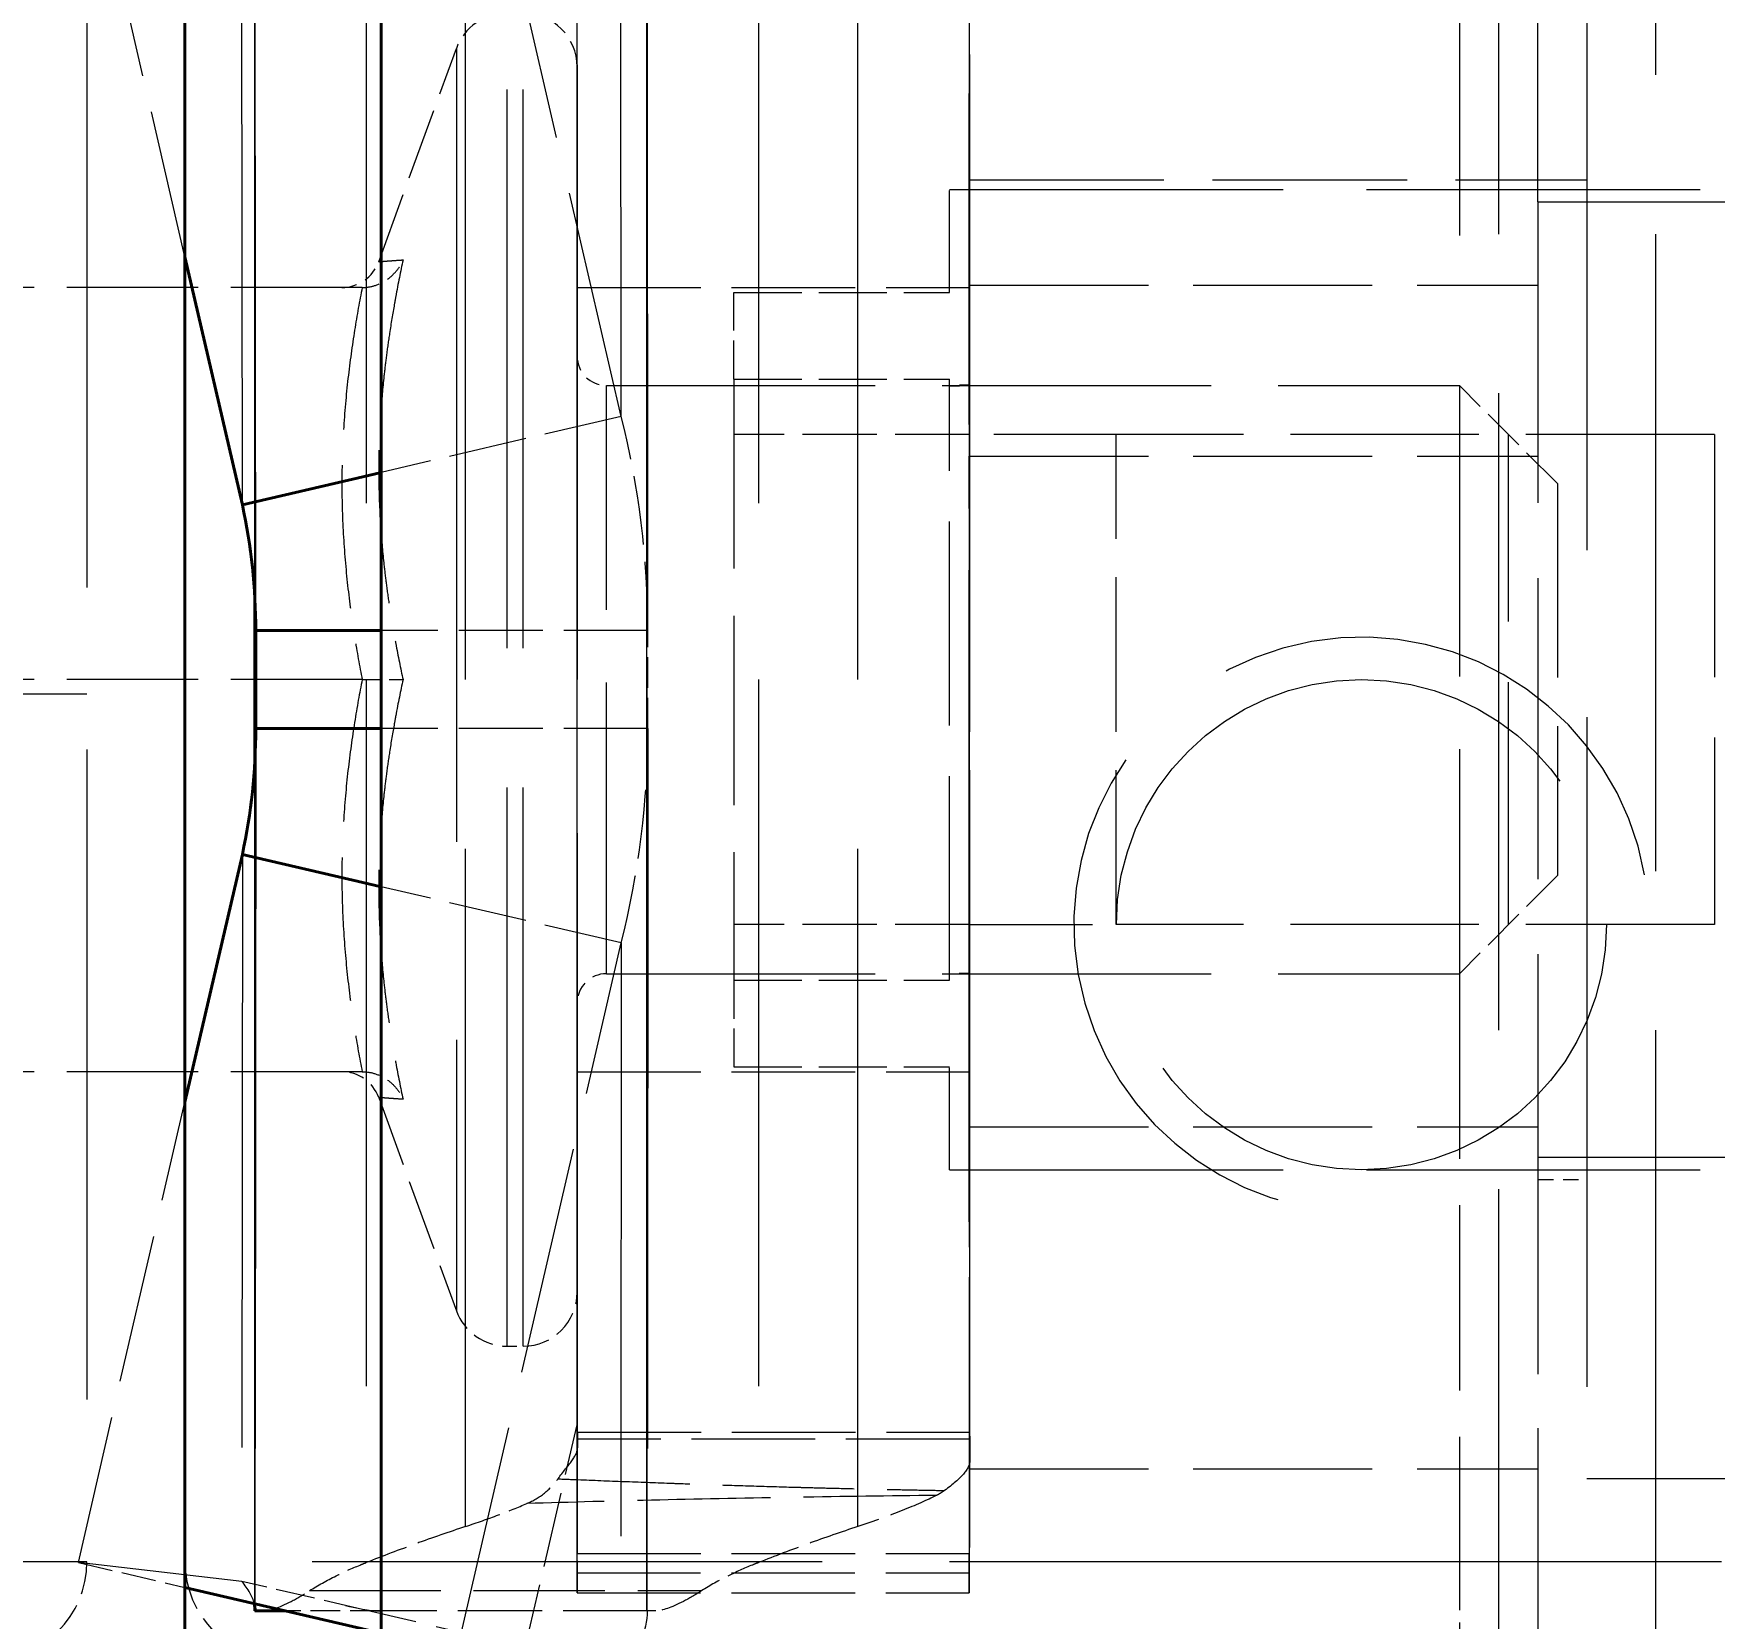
# Model space of a CAD drawing. Header units: millimetres. Extents: x 0 to 2523, y 0 to 1782.
# Drawn here: x 503.17 to 520.31, y 1153.66 to 1169.82 of the extents above; entities that cross this region are included whole.
import ezdxf

# ---------------------------------------------------------------- set-up
doc = ezdxf.new("R2010")
doc.units = ezdxf.units.MM
doc.header["$LTSCALE"] = 3
doc.linetypes.add('DASHED', pattern=[0.2067, 0.1654, -0.0413])
for name, color, linetype, lineweight in [('가려진 것(ISO)', 2, 'DASHED', 18), ('가려진 좁은 것(ISO)', 2, 'DASHED', 18), ('가시적인 것(ISO)', 3, 'Continuous', 40), ('가시적인 좁은 것(ISO)', 3, 'Continuous', 35), ('치수(ISO)', 2, 'Continuous', 25)]:
    doc.layers.add(name, color=color, linetype=linetype, lineweight=lineweight)
doc.styles.add('치수 텍스트_PSTEK_POSCO', font='isocp.shx')
doc.dimstyles.new('치수_PSTEK_POSCO', dxfattribs={"dimscale": 3, "dimtxt": 2.5, "dimasz": 1.5, "dimexe": 1, "dimexo": 1.5, "dimgap": 1, "dimtad": 1, "dimrnd": 1e-08, "dimdsep": 46, "dimtxsty": '치수 텍스트_PSTEK_POSCO', "dimcen": 0.09, "dimdle": 10, "dimclrd": 7, "dimclre": 7, "dimclrt": 2, "dimadec": 1, "dimazin": 2, "dimtfac": 1, "dimtmove": 0, "dimatfit": 3, "dimfxl": 0, "dimtolj": 1, "dimlwd": -1, "dimlwe": -1, "dimarcsym": 0})

# ---------------------------------------------------------------- blocks, each defined once
blk = doc.blocks.new('*D105')
at = {"layer": 'Defpoints', "color": 0, "transparency": 16777216}
for p in [(311.712, 1293.233), (559.712, 871.233), (311.712, 840.233)]:
    blk.add_point(p, dxfattribs=at)
at = {"layer": '치수(ISO)', "color": 7, "transparency": 16777216}
for p, q in [((559.712, 866.733), (559.712, 837.233)), ((555.212, 840.233), (316.212, 840.233))]:
    blk.add_line(p, q, dxfattribs=at)
for points in [[(316.212, 840.983), (316.212, 839.483), (311.712, 840.233)], [(555.212, 840.983), (555.212, 839.483), (559.712, 840.233)]]:
    blk.add_solid(points, dxfattribs=at)
at = {"layer": '치수(ISO)', "color": 2, "transparency": 16777216, "insert": (412.173, 846.984), "char_height": 7.5, "attachment_point": 4, "style": '치수 텍스트_PSTEK_POSCO'}
blk.add_mtext('\\A1;248', dxfattribs=at)

msp = doc.modelspace()

# ---------------------------------------------------------------- linework, layer by layer
at = {"layer": '가려진 것(ISO)', "ltscale": 13.022854}
msp.add_line((508.7116, 435.233), (508.7116, 1291.233), dxfattribs=at)
at = {"layer": '가려진 것(ISO)', "ltscale": 13.096617}
for p, q in [((518.1116, 461.233), (518.1116, 1265.233)), ((519.7116, 1265.233), (519.7116, 461.233))]:
    msp.add_line(p, q, dxfattribs=at)
at = {"layer": '가려진 것(ISO)', "ltscale": 13.3619}
msp.add_line((503.7116, 1212.233), (503.7116, 1154.233), dxfattribs=at)
at = {"layer": '가려진 것(ISO)', "ltscale": 4.708343}
for p, q in [((509.1613, 1165.9183), (507.4884, 1173.1424)), ((507.4884, 1153.3235), (509.1613, 1160.5476))]:
    msp.add_line(p, q, dxfattribs=at)
at = {"layer": '가려진 것(ISO)', "ltscale": 4.455295}
for p, q in [((518.5116, 1168.1061), (518.5116, 1172.983)), ((518.5116, 1158.3598), (518.5116, 1153.483))]:
    msp.add_line(p, q, dxfattribs=at)
at = {"layer": '가려진 것(ISO)', "ltscale": 15.320109}
for p, q in [((505.4194, 1172.733), (505.4194, 1153.733)), ((509.42, 1172.733), (509.42, 1153.733))]:
    msp.add_line(p, q, dxfattribs=at)
at = {"layer": '가려진 것(ISO)', "ltscale": 14.79346}
for p, q in [((505.4338, 1163.7373), (505.427, 1172.732)), ((509.4338, 1163.7403), (509.427, 1172.735)), ((505.427, 1153.7339), (505.4338, 1162.7287)), ((509.427, 1153.7309), (509.4338, 1162.7257))]:
    msp.add_line(p, q, dxfattribs=at)
at = {"layer": '가려진 것(ISO)', "ltscale": 3.059768}
for p, q in [((504.7116, 1167.5454), (503.6244, 1172.2401)), ((503.6244, 1154.2259), (504.7116, 1158.9206))]:
    msp.add_line(p, q, dxfattribs=at)
at = {"layer": '가려진 것(ISO)', "ltscale": 6.327119}
msp.add_line((512.7116, 1172.233), (512.7116, 1167.2567), dxfattribs=at)
at = {"layer": '가려진 것(ISO)', "ltscale": 13.763361}
msp.add_line((519.0116, 1171.383), (519.0116, 1155.083), dxfattribs=at)
at = {"layer": '가려진 것(ISO)', "ltscale": 12.853812}
msp.add_line((512.7167, 1155.2623), (512.7167, 1171.2036), dxfattribs=at)
at = {"layer": '가려진 것(ISO)', "ltscale": 12.64015}
msp.add_line((508.7161, 1155.3948), (508.7161, 1171.0711), dxfattribs=at)
at = {"layer": '가려진 것(ISO)', "ltscale": 1.469374}
for p, q in [((506.6883, 1167.4962), (507.4799, 1169.6711)), ((506.6883, 1158.9698), (507.4799, 1156.7949))]:
    msp.add_line(p, q, dxfattribs=at)
at = {"layer": '가려진 것(ISO)', "ltscale": 2.095026}
for p, q in [((512.5116, 1167.183), (512.5116, 1168.233)), ((512.5116, 1158.233), (512.5116, 1159.283))]:
    msp.add_line(p, q, dxfattribs=at)
at = {"layer": '가려진 것(ISO)', "ltscale": 6.856808}
for p, q in [((512.5116, 1168.233), (523.3116, 1168.233)), ((512.5116, 1158.233), (523.3116, 1158.233))]:
    msp.add_line(p, q, dxfattribs=at)
at = {"layer": '가려진 것(ISO)', "ltscale": 3.999763}
msp.add_line((512.7116, 1168.333), (519.0116, 1168.333), dxfattribs=at)
at = {"layer": '가려진 것(ISO)', "ltscale": 9.837123}
for p, q in [((518.5116, 1168.1061), (530.7116, 1168.1061)), ((518.5116, 1158.3598), (530.7116, 1158.3598))]:
    msp.add_line(p, q, dxfattribs=at)
at = {"layer": '가려진 것(ISO)', "ltscale": 6.187803}
msp.add_line((518.5116, 1168.1061), (518.5116, 1158.3598), dxfattribs=at)
at = {"layer": '가려진 것(ISO)', "ltscale": 2.698482}
msp.add_line((506.5193, 1167.233), (502.2689, 1167.233), dxfattribs=at)
at = {"layer": '가려진 것(ISO)', "ltscale": 5.079091}
for p, q in [((508.7099, 1167.233), (508.7099, 1159.233)), ((508.7133, 1159.233), (508.7133, 1167.233)), ((512.7099, 1167.233), (512.7099, 1159.233)), ((512.7133, 1159.233), (512.7133, 1167.233))]:
    msp.add_line(p, q, dxfattribs=at)
at = {"layer": '가려진 것(ISO)', "ltscale": 5.079092}
for p, q in [((508.7133, 1167.233), (508.7099, 1167.233)), ((508.7099, 1159.233), (508.7133, 1159.233))]:
    msp.add_line(p, q, dxfattribs=at)
at = {"layer": '가려진 것(ISO)', "ltscale": 2.539495}
for p, q in [((508.7133, 1167.233), (512.7133, 1167.233)), ((508.7133, 1159.233), (512.7133, 1159.233)), ((508.7113, 1153.9164), (512.7113, 1153.9164))]:
    msp.add_line(p, q, dxfattribs=at)
at = {"layer": '가려진 것(ISO)', "ltscale": 1.396677}
for p, q in [((510.3116, 1167.183), (512.5116, 1167.183)), ((510.3116, 1166.2985), (512.5116, 1166.2985)), ((510.3116, 1160.1674), (512.5116, 1160.1674)), ((510.3116, 1159.283), (512.5116, 1159.283))]:
    msp.add_line(p, q, dxfattribs=at)
at = {"layer": '가려진 것(ISO)', "ltscale": 0.796132}
for p, q in [((510.3116, 1166.2985), (510.3116, 1167.183)), ((510.3116, 1160.1674), (510.3116, 1159.283))]:
    msp.add_line(p, q, dxfattribs=at)
at = {"layer": '가려진 것(ISO)', "ltscale": 3.682313}
for p, q in [((512.7116, 1167.2567), (518.5116, 1167.2567)), ((512.7116, 1165.5131), (518.5116, 1165.5131)), ((512.7116, 1158.6711), (518.5116, 1158.6711)), ((512.7116, 1155.1825), (518.5116, 1155.1825))]:
    msp.add_line(p, q, dxfattribs=at)
at = {"layer": '가려진 것(ISO)', "ltscale": 2.476006}
for p, q in [((512.7116, 1167.2567), (512.7116, 1165.5131)), ((512.7116, 1158.6711), (512.7116, 1155.1825))]:
    msp.add_line(p, q, dxfattribs=at)
at = {"layer": '가려진 것(ISO)', "ltscale": 3.892509}
msp.add_line((510.3116, 1166.2985), (510.3116, 1160.1674), dxfattribs=at)
at = {"layer": '가려진 것(ISO)', "ltscale": 4.190152}
msp.add_line((512.5116, 1160.1674), (512.5116, 1166.2985), dxfattribs=at)
at = {"layer": '가려진 것(ISO)', "ltscale": 5.52352}
for p, q in [((509.0116, 1166.233), (517.7116, 1166.233)), ((509.0116, 1160.233), (517.7116, 1160.233))]:
    msp.add_line(p, q, dxfattribs=at)
at = {"layer": '가려진 것(ISO)', "ltscale": 5.983681}
msp.add_line((517.7116, 1166.233), (517.7116, 1160.233), dxfattribs=at)
at = {"layer": '가려진 것(ISO)', "ltscale": 0.897783}
for p, q in [((518.7116, 1165.233), (517.7116, 1166.233)), ((518.7116, 1161.233), (517.7116, 1160.233))]:
    msp.add_line(p, q, dxfattribs=at)
at = {"layer": '가려진 것(ISO)', "ltscale": 1.609971}
for p, q in [((509.1613, 1165.9183), (506.7116, 1165.3463)), ((509.1613, 1160.5476), (506.7116, 1161.1197))]:
    msp.add_line(p, q, dxfattribs=at)
at = {"layer": '가려진 것(ISO)', "ltscale": 1.525278}
for p, q in [((512.7142, 1165.733), (510.3116, 1165.733)), ((512.7142, 1160.733), (510.3116, 1160.733))]:
    msp.add_line(p, q, dxfattribs=at)
at = {"layer": '가려진 것(ISO)', "ltscale": 3.809293}
for p, q in [((512.7142, 1165.733), (512.7168, 1165.733)), ((512.7168, 1160.733), (512.7142, 1160.733))]:
    msp.add_line(p, q, dxfattribs=at)
at = {"layer": '가려진 것(ISO)', "ltscale": 3.174394}
for p, q in [((512.7142, 1160.733), (512.7142, 1165.733)), ((512.7168, 1160.733), (512.7168, 1165.733)), ((514.2116, 1160.733), (514.2116, 1165.733))]:
    msp.add_line(p, q, dxfattribs=at)
at = {"layer": '가려진 것(ISO)', "ltscale": 2.520347}
for p, q in [((514.2116, 1165.733), (512.7168, 1165.733)), ((512.7168, 1160.733), (514.2116, 1160.733))]:
    msp.add_line(p, q, dxfattribs=at)
at = {"layer": '가려진 것(ISO)', "ltscale": 3.872783}
for p, q in [((520.3116, 1165.733), (514.2116, 1165.733)), ((520.3116, 1160.733), (514.2116, 1160.733))]:
    msp.add_line(p, q, dxfattribs=at)
at = {"layer": '가려진 것(ISO)', "ltscale": 4.986384}
msp.add_line((520.3116, 1165.733), (520.3116, 1160.733), dxfattribs=at)
at = {"layer": '가려진 것(ISO)', "ltscale": 5.086114}
msp.add_line((512.7116, 1158.6711), (512.7116, 1165.5131), dxfattribs=at)
at = {"layer": '가려진 것(ISO)', "ltscale": 3.989087}
msp.add_line((518.7116, 1165.233), (518.7116, 1161.233), dxfattribs=at)
at = {"layer": '가려진 것(ISO)', "ltscale": 1.728174}
for p, q in [((509.4338, 1163.733), (506.7116, 1163.733)), ((509.4338, 1162.733), (506.7116, 1162.733))]:
    msp.add_line(p, q, dxfattribs=at)
at = {"layer": '가려진 것(ISO)', "ltscale": 0.634799}
msp.add_line((509.4338, 1162.733), (509.4338, 1163.733), dxfattribs=at)
at = {"layer": '가려진 것(ISO)', "ltscale": 2.698431}
msp.add_line((506.5192, 1163.233), (502.2689, 1163.233), dxfattribs=at)
at = {"layer": '가려진 것(ISO)', "ltscale": 11.288502}
msp.add_line((503.7116, 1163.083), (489.7116, 1163.083), dxfattribs=at)
at = {"layer": '가려진 것(ISO)', "ltscale": 2.698487}
msp.add_line((506.5193, 1159.233), (502.2689, 1159.233), dxfattribs=at)
at = {"layer": '가려진 것(ISO)', "ltscale": 0.317349}
msp.add_line((518.5116, 1158.133), (519.0116, 1158.133), dxfattribs=at)
at = {"layer": '가려진 것(ISO)', "ltscale": 0.104586}
msp.add_line((507.9968, 1156.433), (508.1616, 1156.433), dxfattribs=at)
at = {"layer": '가려진 것(ISO)', "ltscale": 12.659248}
msp.add_line((519.0116, 1155.083), (534.7116, 1155.083), dxfattribs=at)
at = {"layer": '가려진 것(ISO)', "ltscale": 0.714475}
msp.add_line((503.6244, 1154.2259), (504.7116, 1153.972), dxfattribs=at)
at = {"layer": '가려진 것(ISO)', "ltscale": 10.630617}
msp.add_line((505.2918, 1154.0339), (503.6244, 1154.2259), dxfattribs=at)
at = {"layer": '가려진 것(ISO)', "ltscale": 0.808278}
msp.add_line((506.5217, 1153.7467), (505.2918, 1154.0339), dxfattribs=at)
at = {"layer": '가려진 것(ISO)', "ltscale": 7.548428}
msp.add_line((505.4194, 1153.733), (505.4244, 1153.733), dxfattribs=at)
at = {"layer": '가려진 것(ISO)', "ltscale": 0.612689}
msp.add_line((506.7002, 1153.733), (505.735, 1153.733), dxfattribs=at)
at = {"layer": '가려진 것(ISO)', "ltscale": 1.731117}
for p, q in [((509.1557, 1153.1316), (506.5217, 1153.7467)), ((509.427, 1153.733), (506.7002, 1153.733))]:
    msp.add_line(p, q, dxfattribs=at)
at = {"layer": '가려진 것(ISO)', "ltscale": 0.44848}
msp.add_line((509.514, 1153.733), (509.427, 1153.733), dxfattribs=at)
at = {"layer": '가려진 것(ISO)', "ltscale": 12.665669}
msp.add_circle((516.7116, 1160.733), 2.5, dxfattribs=at)
at = {"layer": '가려진 것(ISO)', "ltscale": 0.426521}
for centre, start, end in [((507.9968, 1169.483), 90, 160), ((507.9968, 1156.983), 200, 270)]:
    msp.add_arc(centre, 0.55, start, end, dxfattribs=at)
at = {"layer": '가려진 것(ISO)', "ltscale": 0.548413}
for centre, start, end in [((508.1616, 1169.483), 0, 90), ((508.1616, 1156.983), 270, 0)]:
    msp.add_arc(centre, 0.55, start, end, dxfattribs=at)
at = {"layer": '가려진 것(ISO)', "ltscale": 0.31017}
for centre, start, end in [((506.3124, 1167.633), 270, 340), ((506.3124, 1158.833), 20, 90)]:
    msp.add_arc(centre, 0.4, start, end, dxfattribs=at)
at = {"layer": '가려진 것(ISO)', "ltscale": 0.299089}
for centre, start, end in [((509.0116, 1166.533), 180, 270), ((509.0116, 1159.933), 90, 180)]:
    msp.add_arc(centre, 0.3, start, end, dxfattribs=at)
at = {"layer": '가려진 것(ISO)', "ltscale": 11.144523}
msp.add_arc((516.7116, 1160.733), 2.933, 10, 280, dxfattribs=at)
at = {"layer": '가려진 것(ISO)', "ltscale": 0.997197}
for centre, start, end in [((502.7116, 1154.233), 270, 0), ((505.7116, 1154.233), 180, 270)]:
    msp.add_arc(centre, 1, start, end, dxfattribs=at)
at = {"layer": '가려진 것(ISO)', "ltscale": 13.117392}
for centre, major_axis, start_param, end_param in [((508.7119, 1163.233), (0, 9.5), 0.2864656, 2.855127), ((512.7119, 1163.233), (0, -9.5), 3.4280582, 5.9967196)]:
    msp.add_ellipse(centre, major_axis=major_axis, ratio=0.0004255, start_param=start_param, end_param=end_param, dxfattribs=at)
at = {"layer": '가려진 것(ISO)', "ltscale": 3.154497}
for centre, start_param in [((508.7147, 1140.5248), 0.0725483), ((512.7147, 1140.5248), 0.0725482)]:
    msp.add_ellipse(centre, major_axis=(0, 15), ratio=0.0004255, start_param=start_param, end_param=0.4037923, dxfattribs=at)
at = {"layer": '가려진 것(ISO)', "ltscale": 2.19112}
for centre in [(508.7113, 1158.9164), (512.7113, 1158.9164)]:
    msp.add_ellipse(centre, major_axis=(0, -5), ratio=0.0004255, start_param=5.9967196, end_param=6.6869776, dxfattribs=at)
at = {"layer": '가려진 것(ISO)', "ltscale": 0.356764}
msp.add_open_spline([(506.5193, 1167.233), (506.5599, 1167.233), (506.6001, 1167.2389), (506.6809, 1167.2623), (506.7206, 1167.2806), (506.7978, 1167.3296), (506.834, 1167.3616), (506.8938, 1167.4325), (506.9176, 1167.4712), (506.9353, 1167.5128), (506.9357, 1167.5136), (506.9361, 1167.5145)], degree=3, knots=[0.000007253, 0.000007253, 0.000007253, 0.000007253, 0.012182988, 0.012182988, 0.025541036, 0.025541036, 0.040859243, 0.040859243, 0.055840117, 0.055840117, 0.056151409, 0.056151409, 0.056151409, 0.056151409], dxfattribs=at)
at = {"layer": '가려진 것(ISO)', "ltscale": 1.41808}
for points in [[(509.4338, 1163.733), (509.4338, 1164.4684), (509.342, 1165.2037), (509.1613, 1165.9183)], [(509.1613, 1160.5476), (509.342, 1161.2623), (509.4338, 1161.9976), (509.4338, 1162.733)]]:
    msp.add_open_spline(points, degree=3, dxfattribs=at)
at = {"layer": '가려진 것(ISO)', "ltscale": 0.356819}
msp.add_open_spline([(506.5192, 1163.233), (506.5598, 1163.233), (506.5999, 1163.233), (506.6807, 1163.233), (506.7205, 1163.233), (506.7978, 1163.233), (506.834, 1163.233), (506.8937, 1163.233), (506.9175, 1163.233), (506.9353, 1163.233), (506.9357, 1163.233), (506.9361, 1163.233)], degree=3, knots=[-0.056055776, -0.056055776, -0.056055776, -0.056055776, -0.043849048, -0.043849048, -0.030415241, -0.030415241, -0.015046721, -0.015046721, 0, 0, 0.000314742, 0.000314742, 0.000314742, 0.000314742], dxfattribs=at)
at = {"layer": '가려진 것(ISO)', "ltscale": 0.356759}
msp.add_open_spline([(506.5193, 1159.233), (506.5599, 1159.233), (506.6001, 1159.227), (506.6809, 1159.2037), (506.7205, 1159.1854), (506.7978, 1159.1364), (506.834, 1159.1044), (506.8938, 1159.0334), (506.9176, 1158.9947), (506.9353, 1158.9532), (506.9357, 1158.9523), (506.9361, 1158.9515)], degree=3, knots=[-0.056046371, -0.056046371, -0.056046371, -0.056046371, -0.043826559, -0.043826559, -0.030415995, -0.030415995, -0.015038694, -0.015038694, 0, 0, 0.000312487, 0.000312487, 0.000312487, 0.000312487], dxfattribs=at)
at = {"layer": '가려진 것(ISO)', "ltscale": 2.873697}
msp.add_open_spline([(508.7142, 1155.4854), (508.7145, 1155.5324), (508.7148, 1155.5531), (508.715, 1155.5567), (508.7153, 1155.5604), (508.7155, 1155.5471), (508.7157, 1155.5017), (508.7158, 1155.4758), (508.716, 1155.4394), (508.7161, 1155.3951)], degree=3, knots=[0, 0, 0, 0, 0.3890197, 0.3890197, 0.3890197, 0.7780394, 0.7780394, 0.7780394, 1, 1, 1, 1], dxfattribs=at)
at = {"layer": '가려진 것(ISO)', "ltscale": 2.541035}
msp.add_open_spline([(508.7151, 1155.5573), (510.0482, 1155.5569), (511.3815, 1155.5568), (512.715, 1155.5568)], degree=3, dxfattribs=at)
at = {"layer": '가려진 것(ISO)', "ltscale": 3.790577}
msp.add_open_spline([(512.7142, 1155.4854), (512.7146, 1155.5575), (512.715, 1155.575), (512.7159, 1155.5006), (512.7163, 1155.4087), (512.7167, 1155.2626)], degree=3, knots=[-0.59728772, -0.59728772, -0.59728772, -0.59728772, -0.29865558, -0.29865558, -0.00008864, -0.00008864, -0.00008864, -0.00008864], dxfattribs=at)
at = {"layer": '가려진 것(ISO)', "ltscale": 0.923971}
msp.add_open_spline([(508.5171, 1155.0793), (508.5704, 1155.1532), (508.6205, 1155.2128), (508.6958, 1155.3182), (508.7162, 1155.3596), (508.7161, 1155.3951)], degree=3, knots=[-0.15257167, -0.15257167, -0.15257167, -0.15257167, -0.07857682, -0.07857682, -0.000001, -0.000001, -0.000001, -0.000001], dxfattribs=at)
at = {"layer": '가려진 것(ISO)', "ltscale": 1.041271}
msp.add_open_spline([(512.7167, 1155.2626), (512.7168, 1155.2225), (512.695, 1155.178), (512.6087, 1155.0781), (512.5442, 1155.023), (512.4599, 1154.9609)], degree=3, knots=[0.00008865, 0.00008865, 0.00008865, 0.00008865, 0.0820562, 0.0820562, 0.16423317, 0.16423317, 0.16423317, 0.16423317], dxfattribs=at)
at = {"layer": '가려진 것(ISO)', "ltscale": 0.580681}
msp.add_open_spline([(508.1992, 1154.8277), (508.2652, 1154.8565), (508.3247, 1154.8916), (508.3776, 1154.9334), (508.4306, 1154.9752), (508.477, 1155.0238), (508.5171, 1155.0793)], degree=3, knots=[0, 0, 0, 0, 0.5, 0.5, 0.5, 1, 1, 1, 1], dxfattribs=at)
at = {"layer": '가려진 것(ISO)', "ltscale": 0.746983}
msp.add_open_spline([(507.5743, 1154.5935), (507.6929, 1154.6329), (507.8052, 1154.6723), (507.9098, 1154.7115), (508.0145, 1154.7507), (508.1114, 1154.7896), (508.1992, 1154.8277)], degree=3, knots=[0, 0, 0, 0, 0.5, 0.5, 0.5, 1, 1, 1, 1], dxfattribs=at)
at = {"layer": '가려진 것(ISO)', "ltscale": 1.033177}
msp.add_open_spline([(512.3781, 1154.9108), (512.2803, 1154.8616), (512.1624, 1154.8097), (511.8924, 1154.7032), (511.7417, 1154.6489), (511.575, 1154.5935)], degree=3, knots=[0.000001, 0.000001, 0.000001, 0.000001, 0.08245258, 0.08245258, 0.16282276, 0.16282276, 0.16282276, 0.16282276], dxfattribs=at)
at = {"layer": '가려진 것(ISO)', "ltscale": 0.156232}
msp.add_open_spline([(512.4599, 1154.9609), (512.4472, 1154.9515), (512.4341, 1154.9427), (512.4068, 1154.926), (512.3927, 1154.9182), (512.3781, 1154.9108)], degree=3, knots=[0.000001, 0.000001, 0.000001, 0.000001, 0.01231331, 0.01231331, 0.024625646, 0.024625646, 0.024625646, 0.024625646], dxfattribs=at)
at = {"layer": '가려진 것(ISO)', "ltscale": 1.037947}
for points, knots in [([(507.5743, 1154.5935), (507.4048, 1154.5372), (507.2355, 1154.4784), (506.8978, 1154.3558), (506.7292, 1154.2919), (506.5611, 1154.2256)], [-0.16348865, -0.16348865, -0.16348865, -0.16348865, -0.08174478, -0.08174478, -0.000001, -0.000001, -0.000001, -0.000001]), ([(511.575, 1154.5935), (511.4054, 1154.5372), (511.2361, 1154.4784), (510.8984, 1154.3558), (510.7298, 1154.292), (510.5617, 1154.2256)], [-0.16348834, -0.16348834, -0.16348834, -0.16348834, -0.08174464, -0.08174464, -0.000001, -0.000001, -0.000001, -0.000001])]:
    msp.add_open_spline(points, degree=3, knots=knots, dxfattribs=at)
at = {"layer": '가려진 것(ISO)', "ltscale": 0.690919}
msp.add_open_spline([(505.983, 1153.9392), (506.0662, 1153.9922), (506.1569, 1154.0426), (506.2536, 1154.0903), (506.3313, 1154.1286), (506.4129, 1154.1652), (506.4977, 1154.2001), (506.5187, 1154.2087), (506.5398, 1154.2172), (506.5611, 1154.2256)], degree=3, knots=[0, 0, 0, 0, 0.5, 0.5, 0.5, 0.9010945, 0.9010945, 0.9010945, 1, 1, 1, 1], dxfattribs=at)
at = {"layer": '가려진 것(ISO)', "ltscale": 0.690815}
msp.add_open_spline([(510.5617, 1154.2256), (510.5407, 1154.2173), (510.5199, 1154.209), (510.4992, 1154.2005), (510.414, 1154.1654), (510.3321, 1154.1287), (510.2542, 1154.0903), (510.1575, 1154.0425), (510.0669, 1153.9922), (509.9837, 1153.9392)], degree=3, knots=[0, 0, 0, 0, 0.0974908, 0.0974908, 0.0974908, 0.5, 0.5, 0.5, 1, 1, 1, 1], dxfattribs=at)
at = {"layer": '가려진 것(ISO)', "ltscale": 1.263882}
msp.add_open_spline([(505.4184, 1153.8069), (505.4013, 1153.8797), (505.3589, 1153.9539), (505.2918, 1154.0339)], degree=3, dxfattribs=at)
at = {"layer": '가려진 것(ISO)', "ltscale": 0.917635}
msp.add_open_spline([(505.5133, 1153.733), (505.5775, 1153.7345), (505.6716, 1153.7648), (505.8521, 1153.8591), (505.9154, 1153.8964), (505.983, 1153.9392)], degree=3, knots=[-3.84910613, -3.84910613, -3.84910613, -3.84910613, -3.75506018, -3.75506018, -3.71143601, -3.71143601, -3.71143601, -3.71143601], dxfattribs=at)
at = {"layer": '가려진 것(ISO)', "ltscale": 0.917664}
msp.add_open_spline([(509.9837, 1153.9392), (509.9161, 1153.8964), (509.8528, 1153.8591), (509.6723, 1153.7648), (509.5782, 1153.7345), (509.514, 1153.733)], degree=3, knots=[3.71149206, 3.71149206, 3.71149206, 3.71149206, 3.75511823, 3.75511823, 3.84916664, 3.84916664, 3.84916664, 3.84916664], dxfattribs=at)
at = {"layer": '가려진 것(ISO)', "ltscale": 1.787673}
msp.add_open_spline([(506.3493, 1153.7869), (506.5773, 1153.7337), (506.651, 1153.7333), (506.7002, 1153.733), (506.7002, 1153.733), (506.7002, 1153.733)], degree=3, knots=[0, 0, 0, 0, 0.27958637, 0.27958637, 0.28082374, 0.28082374, 0.28082374, 0.28082374], dxfattribs=at)
at = {"layer": '가려진 것(ISO)', "ltscale": 2.048363}
msp.add_open_spline([(509.427, 1153.733), (509.4274, 1153.5256), (509.336, 1153.3182), (509.1557, 1153.1316)], degree=3, dxfattribs=at)
at = {"layer": '가려진 좁은 것(ISO)', "ltscale": 12.363597}
msp.add_line((517.7116, 1212.233), (517.7116, 1166.233), dxfattribs=at)
at = {"layer": '가려진 좁은 것(ISO)', "ltscale": 12.197012}
for p, q in [((509.1613, 1165.9183), (509.1557, 1173.3344)), ((505.2974, 1165.016), (505.2918, 1172.4321)), ((505.2974, 1161.4499), (505.2918, 1154.0339)), ((509.1613, 1160.5476), (509.1557, 1153.1316))]:
    msp.add_line(p, q, dxfattribs=at)
at = {"layer": '가려진 좁은 것(ISO)', "ltscale": 15.320109}
for p, q in [((505.4194, 1172.733), (505.4194, 1153.733)), ((505.4236, 1172.733), (505.4236, 1153.733)), ((509.42, 1172.733), (509.42, 1153.733)), ((509.4236, 1153.733), (509.4236, 1172.733)), ((509.4244, 1172.733), (509.4244, 1153.733))]:
    msp.add_line(p, q, dxfattribs=at)
at = {"layer": '가려진 좁은 것(ISO)', "ltscale": 5.47371}
for p, q in [((505.4244, 1164.0705), (505.4244, 1172.6921)), ((505.4244, 1153.7739), (505.4244, 1162.3954))]:
    msp.add_line(p, q, dxfattribs=at)
at = {"layer": '가려진 좁은 것(ISO)', "ltscale": 14.79346}
for p, q in [((505.4338, 1163.7373), (505.427, 1172.732)), ((505.4338, 1162.7287), (505.427, 1153.7339))]:
    msp.add_line(p, q, dxfattribs=at)
at = {"layer": '가려진 좁은 것(ISO)', "ltscale": 14.802096}
for p, q in [((509.4338, 1163.733), (509.427, 1172.733)), ((509.4338, 1162.733), (509.427, 1153.733))]:
    msp.add_line(p, q, dxfattribs=at)
at = {"layer": '가려진 좁은 것(ISO)', "ltscale": 14.525633}
msp.add_line((506.5611, 1172.2403), (506.5611, 1154.2256), dxfattribs=at)
at = {"layer": '가려진 좁은 것(ISO)', "ltscale": 14.52563}
msp.add_line((510.5617, 1172.2403), (510.5617, 1154.2256), dxfattribs=at)
at = {"layer": '가려진 좁은 것(ISO)', "ltscale": 13.932404}
msp.add_line((507.5743, 1154.5935), (507.5743, 1171.8725), dxfattribs=at)
at = {"layer": '가려진 좁은 것(ISO)', "ltscale": 13.932405}
msp.add_line((511.575, 1154.5935), (511.575, 1171.8725), dxfattribs=at)
at = {"layer": '가려진 좁은 것(ISO)', "ltscale": 12.853303}
msp.add_line((512.7167, 1155.2626), (512.7167, 1171.2033), dxfattribs=at)
at = {"layer": '가려진 좁은 것(ISO)', "ltscale": 12.639679}
msp.add_line((508.7161, 1155.3951), (508.7161, 1171.0708), dxfattribs=at)
at = {"layer": '가려진 좁은 것(ISO)', "ltscale": 11.483541}
for p, q in [((507.9968, 1156.433), (507.9968, 1170.033)), ((508.1616, 1156.433), (508.1616, 1170.033))]:
    msp.add_line(p, q, dxfattribs=at)
at = {"layer": '가려진 좁은 것(ISO)', "ltscale": 16.308598}
msp.add_line((507.4799, 1169.6711), (507.4799, 1156.7949), dxfattribs=at)
at = {"layer": '가려진 좁은 것(ISO)', "ltscale": 2.476006}
msp.add_line((512.7136, 1165.5131), (512.7151, 1167.2567), dxfattribs=at)
at = {"layer": '가려진 좁은 것(ISO)', "ltscale": 0.000980327}
msp.add_line((512.7116, 1166.399), (512.7133, 1166.399), dxfattribs=at)
at = {"layer": '가려진 좁은 것(ISO)', "ltscale": 5.983681}
msp.add_line((509.0116, 1160.233), (509.0116, 1166.233), dxfattribs=at)
at = {"layer": '가려진 좁은 것(ISO)', "ltscale": 0.12796}
for p, q in [((512.7133, 1166.2352), (512.5116, 1166.2351)), ((512.5116, 1160.2308), (512.7133, 1160.2307))]:
    msp.add_line(p, q, dxfattribs=at)
at = {"layer": '가려진 좁은 것(ISO)', "ltscale": 0.125799}
for p, q in [((512.5116, 1166.2308), (512.7099, 1166.2307)), ((512.7099, 1160.2353), (512.5116, 1160.2351))]:
    msp.add_line(p, q, dxfattribs=at)
at = {"layer": '가려진 좁은 것(ISO)', "ltscale": 4.986384}
msp.add_line((518.2116, 1160.733), (518.2116, 1165.733), dxfattribs=at)
at = {"layer": '가려진 좁은 것(ISO)', "ltscale": 3.809293}
msp.add_line((517.7116, 1160.233), (517.7116, 1154.233), dxfattribs=at)
at = {"layer": '가려진 좁은 것(ISO)', "ltscale": 1.553127}
msp.add_line((508.1553, 1153.2467), (508.7116, 1155.6291), dxfattribs=at)
at = {"layer": '가려진 좁은 것(ISO)', "ltscale": 2.539495}
for p, q in [((512.7142, 1155.4854), (508.7142, 1155.4854)), ((508.7122, 1154.3185), (512.7122, 1154.3185)), ((508.7107, 1154.1201), (512.7107, 1154.1201))]:
    msp.add_line(p, q, dxfattribs=at)
at = {"layer": '가려진 좁은 것(ISO)', "ltscale": 11.821292}
msp.add_line((503.7116, 1154.233), (489.7116, 1154.233), dxfattribs=at)
at = {"layer": '가려진 좁은 것(ISO)', "ltscale": 10.482181}
msp.add_line((517.7116, 1154.233), (504.7116, 1154.233), dxfattribs=at)
at = {"layer": '가려진 좁은 것(ISO)', "ltscale": 0.997197}
msp.add_line((517.7116, 1154.233), (517.7116, 1153.233), dxfattribs=at)
at = {"layer": '가려진 좁은 것(ISO)', "ltscale": 6.980978}
msp.add_line((524.7116, 1154.233), (517.7116, 1154.233), dxfattribs=at)
at = {"layer": '가려진 좁은 것(ISO)', "ltscale": 2.698427}
msp.add_line((505.983, 1153.9392), (509.9837, 1153.9392), dxfattribs=at)
at = {"layer": '가려진 좁은 것(ISO)', "ltscale": 3.615856}
msp.add_ellipse((512.7116, 1163.233), major_axis=(0, 9), ratio=0.0004255, start_param=5.175884, end_param=5.808698, dxfattribs=at)
at = {"layer": '가려진 좁은 것(ISO)', "ltscale": 4.085482}
for start_param, end_param in [(5.6396842, 6.9266864), (2.4980915, 3.7850938)]:
    msp.add_ellipse((512.7116, 1163.233), major_axis=(0, 5), ratio=0.0004255, start_param=start_param, end_param=end_param, dxfattribs=at)
at = {"layer": '가려진 좁은 것(ISO)', "ltscale": 2.167323}
msp.add_ellipse((512.7116, 1163.233), major_axis=(0, -5.1), ratio=0.0004255, start_param=2.4723854, end_param=3.1417595, dxfattribs=at)
at = {"layer": '가려진 좁은 것(ISO)', "ltscale": 0.667734}
msp.add_ellipse((512.7116, 1163.233), major_axis=(0, -5.1), ratio=0.0004255, start_param=2.0342914, end_param=2.2405413, dxfattribs=at)
at = {"layer": '가려진 좁은 것(ISO)', "ltscale": 4.081878}
msp.add_ellipse((512.7116, 1163.233), major_axis=(0, 5), ratio=0.0004255, start_param=0.9278627, end_param=2.2137299, dxfattribs=at)
at = {"layer": '가려진 좁은 것(ISO)', "ltscale": 4.089082}
msp.add_ellipse((512.7116, 1163.233), major_axis=(0, 5), ratio=0.0004255, start_param=4.0683208, end_param=5.3564572, dxfattribs=at)
at = {"layer": '가려진 좁은 것(ISO)', "ltscale": 15.938072}
msp.add_open_spline([(508.7116, 1169.483), (508.7116, 1169.483), (508.7116, 1169.483), (508.7116, 1169.4831), (508.7116, 1169.4831), (508.7116, 1169.4832), (508.7116, 1169.4833), (508.7116, 1169.4835), (508.7116, 1169.4836), (508.7116, 1169.4839), (508.7116, 1169.4839), (508.7116, 1169.4845), (508.7116, 1169.4848), (508.7116, 1169.4853), (508.7116, 1169.4855), (508.7116, 1169.4861), (508.7116, 1169.4864), (508.7116, 1169.4875), (508.7116, 1169.488), (508.7116, 1169.4888), (508.7116, 1169.4891), (508.7116, 1169.4897), (508.7116, 1169.4897), (508.7115, 1169.4887), (508.7115, 1169.4868), (508.7114, 1169.4799), (508.7114, 1169.4729), (508.7113, 1169.4535), (508.7113, 1169.441), (508.7112, 1169.4107), (508.7111, 1169.393), (508.7111, 1169.3534), (508.711, 1169.3316), (508.7109, 1169.2881), (508.7109, 1169.2653), (508.7108, 1169.215), (508.7108, 1169.1877), (508.7107, 1169.1285), (508.7107, 1169.0967), (508.7106, 1169.0289), (508.7106, 1168.9929), (508.7105, 1168.9172), (508.7105, 1168.8774), (508.7104, 1168.7945), (508.7104, 1168.7514), (508.7103, 1168.6628), (508.7103, 1168.6172), (508.7102, 1168.5243), (508.7102, 1168.4771), (508.7101, 1168.3916), (508.7101, 1168.3519), (508.71, 1168.2692), (508.71, 1168.2262), (508.71, 1168.1371), (508.7099, 1168.091), (508.7099, 1167.9965), (508.7099, 1167.9479), (508.7098, 1167.8489), (508.7098, 1167.7984), (508.7098, 1167.696), (508.7097, 1167.6442), (508.7097, 1167.5399), (508.7097, 1167.4874), (508.7096, 1167.3827), (508.7096, 1167.3305), (508.7096, 1167.203), (508.7095, 1167.1219), (508.7095, 1166.9525), (508.7095, 1166.8643), (508.7094, 1166.6845), (508.7094, 1166.593), (508.7093, 1166.4112), (508.7093, 1166.3209), (508.7093, 1166.1255), (508.7092, 1166.013), (508.7092, 1165.7812), (508.7092, 1165.6618), (508.7091, 1165.4177), (508.7091, 1165.2929), (508.7091, 1165.0395), (508.7091, 1164.9109), (508.709, 1164.6516), (508.709, 1164.5209), (508.709, 1164.2591), (508.709, 1164.1281), (508.709, 1163.8675), (508.709, 1163.738), (508.709, 1163.4824), (508.709, 1163.3563), (508.709, 1163.233), (508.709, 1163.1096), (508.709, 1162.9836), (508.709, 1162.728), (508.709, 1162.5985), (508.709, 1162.3379), (508.709, 1162.2068), (508.709, 1161.9451), (508.709, 1161.8143), (508.7091, 1161.5551), (508.7091, 1161.4265), (508.7091, 1161.1731), (508.7091, 1161.0483), (508.7092, 1160.8041), (508.7092, 1160.6847), (508.7092, 1160.4529), (508.7093, 1160.3405), (508.7093, 1160.145), (508.7093, 1160.0548), (508.7094, 1159.873), (508.7094, 1159.7815), (508.7095, 1159.6017), (508.7095, 1159.5134), (508.7095, 1159.3441), (508.7096, 1159.263), (508.7096, 1159.1355), (508.7096, 1159.0832), (508.7097, 1158.9785), (508.7097, 1158.9261), (508.7097, 1158.8218), (508.7098, 1158.77), (508.7098, 1158.6676), (508.7098, 1158.6171), (508.7099, 1158.518), (508.7099, 1158.4695), (508.7099, 1158.3749), (508.71, 1158.3289), (508.71, 1158.2398), (508.71, 1158.1967), (508.7101, 1158.114), (508.7101, 1158.0743), (508.7102, 1157.9889), (508.7102, 1157.9416), (508.7103, 1157.8488), (508.7103, 1157.8032), (508.7104, 1157.7145), (508.7104, 1157.6715), (508.7105, 1157.5886), (508.7105, 1157.5488), (508.7106, 1157.473), (508.7106, 1157.437), (508.7107, 1157.3692), (508.7107, 1157.3374), (508.7108, 1157.2783), (508.7108, 1157.2509), (508.7109, 1157.2007), (508.7109, 1157.1778), (508.711, 1157.1344), (508.7111, 1157.1126), (508.7111, 1157.073), (508.7112, 1157.0552), (508.7113, 1157.0249), (508.7113, 1157.0124), (508.7114, 1156.993), (508.7114, 1156.9861), (508.7115, 1156.9792), (508.7115, 1156.9773), (508.7116, 1156.9763), (508.7116, 1156.9763), (508.7116, 1156.9768), (508.7116, 1156.9771), (508.7116, 1156.978), (508.7116, 1156.9785), (508.7116, 1156.9796), (508.7116, 1156.9799), (508.7116, 1156.9805), (508.7116, 1156.9807), (508.7116, 1156.9812), (508.7116, 1156.9815), (508.7116, 1156.982), (508.7116, 1156.9821), (508.7116, 1156.9823), (508.7116, 1156.9824), (508.7116, 1156.9827), (508.7116, 1156.9827), (508.7116, 1156.9829), (508.7116, 1156.9829), (508.7116, 1156.9829), (508.7116, 1156.983), (508.7116, 1156.983)], degree=3, knots=[2.7682585, 2.7682585, 2.7682585, 2.7682585, 2.7682654, 2.7682654, 2.7682736, 2.7682736, 2.768302, 2.768302, 2.768405, 2.768405, 2.7685079, 2.7685079, 2.7691488, 2.7691488, 2.7697897, 2.7697897, 2.7710714, 2.7710714, 2.7753516, 2.7753516, 2.7796319, 2.7796319, 2.7881924, 2.7881924, 2.8053134, 2.8053134, 2.8334237, 2.8334237, 2.861534, 2.861534, 2.8896444, 2.8896444, 2.9177547, 2.9177547, 2.9432586, 2.9432586, 2.9687626, 2.9687626, 2.9942666, 2.9942666, 3.0197705, 3.0197705, 3.0452745, 3.0452745, 3.0707784, 3.0707784, 3.0962824, 3.0962824, 3.1217864, 3.1217864, 3.142083, 3.142083, 3.1623796, 3.1623796, 3.1826762, 3.1826762, 3.2029728, 3.2029728, 3.2232694, 3.2232694, 3.243566, 3.243566, 3.2638626, 3.2638626, 3.2841593, 3.2841593, 3.3139229, 3.3139229, 3.3436866, 3.3436866, 3.3734502, 3.3734502, 3.4032139, 3.4032139, 3.4402162, 3.4402162, 3.4772185, 3.4772185, 3.5142208, 3.5142208, 3.5512231, 3.5512231, 3.5882254, 3.5882254, 3.6252277, 3.6252277, 3.66223, 3.66223, 3.6992323, 3.6992323, 3.6992323, 3.7362346, 3.7362346, 3.7732369, 3.7732369, 3.8102392, 3.8102392, 3.8472415, 3.8472415, 3.8842438, 3.8842438, 3.9212461, 3.9212461, 3.9582484, 3.9582484, 3.9952507, 3.9952507, 4.0250143, 4.0250143, 4.054778, 4.054778, 4.0845417, 4.0845417, 4.1143053, 4.1143053, 4.1346019, 4.1346019, 4.1548985, 4.1548985, 4.1751951, 4.1751951, 4.1954918, 4.1954918, 4.2157884, 4.2157884, 4.236085, 4.236085, 4.2563816, 4.2563816, 4.2766782, 4.2766782, 4.3021822, 4.3021822, 4.3276861, 4.3276861, 4.3531901, 4.3531901, 4.378694, 4.378694, 4.404198, 4.404198, 4.429702, 4.429702, 4.4552059, 4.4552059, 4.4807099, 4.4807099, 4.5088202, 4.5088202, 4.5369305, 4.5369305, 4.5650409, 4.5650409, 4.5931512, 4.5931512, 4.6102722, 4.6102722, 4.6188327, 4.6188327, 4.6231129, 4.6231129, 4.6273932, 4.6273932, 4.6286749, 4.6286749, 4.6293158, 4.6293158, 4.6299566, 4.6299566, 4.6300596, 4.6300596, 4.6301625, 4.6301625, 4.6301909, 4.6301909, 4.6301992, 4.6301992, 4.6302061, 4.6302061, 4.6302061, 4.6302061], dxfattribs=at)
at = {"layer": '가려진 좁은 것(ISO)', "ltscale": 1.579512}
for points, knots in [([(506.6883, 1167.4962), (506.6883, 1167.4962), (506.6918, 1167.4965), (506.6987, 1167.497), (506.7004, 1167.4972), (506.7023, 1167.4974), (506.7045, 1167.4975), (506.7112, 1167.4981), (506.72, 1167.4988), (506.7309, 1167.4997), (506.7378, 1167.5003), (506.7455, 1167.5009), (506.754, 1167.5016), (506.763, 1167.5023), (506.7729, 1167.503), (506.7836, 1167.5039), (506.7989, 1167.505), (506.8158, 1167.5063), (506.8338, 1167.5076), (506.8399, 1167.508), (506.846, 1167.5084), (506.8523, 1167.5089), (506.8781, 1167.5107), (506.9061, 1167.5126), (506.9361, 1167.5145)], [0, 0, 0, 0, 0.20094998, 0.20094998, 0.20094998, 0.25, 0.25, 0.25, 0.40333094, 0.40333094, 0.40333094, 0.5, 0.5, 0.5, 0.60292444, 0.60292444, 0.60292444, 0.75, 0.75, 0.75, 0.7988985, 0.7988985, 0.7988985, 0.99999466, 0.99999466, 0.99999466, 0.99999466]), ([(506.9361, 1158.9515), (506.9057, 1158.9534), (506.8776, 1158.9553), (506.8517, 1158.9571), (506.8453, 1158.9576), (506.839, 1158.958), (506.8329, 1158.9585), (506.8148, 1158.9598), (506.7979, 1158.961), (506.7826, 1158.9622), (506.772, 1158.963), (506.7622, 1158.9638), (506.7532, 1158.9645), (506.7448, 1158.9651), (506.7371, 1158.9657), (506.7302, 1158.9663), (506.7195, 1158.9672), (506.7108, 1158.9679), (506.7043, 1158.9684), (506.7021, 1158.9686), (506.7002, 1158.9688), (506.6985, 1158.9689), (506.6917, 1158.9695), (506.6883, 1158.9698), (506.6883, 1158.9698)], [0.00000535, 0.00000535, 0.00000535, 0.00000535, 0.20052293, 0.20052293, 0.20052293, 0.25, 0.25, 0.25, 0.39734023, 0.39734023, 0.39734023, 0.5, 0.5, 0.5, 0.59717741, 0.59717741, 0.59717741, 0.75, 0.75, 0.75, 0.79938724, 0.79938724, 0.79938724, 1, 1, 1, 1])]:
    msp.add_open_spline(points, degree=3, knots=knots, dxfattribs=at)
at = {"layer": '가려진 좁은 것(ISO)', "ltscale": 3.159124}
for points, knots in [([(506.9361, 1167.5145), (506.9112, 1167.3979), (506.8861, 1167.2734), (506.8615, 1167.1398), (506.8568, 1167.1138), (506.852, 1167.0874), (506.8472, 1167.0607), (506.8304, 1166.9661), (506.814, 1166.8672), (506.7985, 1166.7649), (506.7872, 1166.6898), (506.7763, 1166.6129), (506.7662, 1166.5347), (506.7575, 1166.4675), (506.7493, 1166.3993), (506.7418, 1166.3303), (506.7287, 1166.2094), (506.7176, 1166.086), (506.709, 1165.961), (506.7066, 1165.9264), (506.7044, 1165.8917), (506.7025, 1165.8568), (506.6932, 1165.6941), (506.6883, 1165.5292), (506.6883, 1165.3646), (506.6883, 1165.1999), (506.6932, 1165.0355), (506.7025, 1164.8735), (506.7044, 1164.8388), (506.7066, 1164.8043), (506.709, 1164.7699), (506.7176, 1164.6456), (506.7287, 1164.5231), (506.7418, 1164.4033), (506.7493, 1164.3349), (506.7575, 1164.2673), (506.7662, 1164.2008), (506.7763, 1164.1234), (506.7872, 1164.0473), (506.7985, 1163.9731), (506.814, 1163.8719), (506.8304, 1163.7742), (506.8472, 1163.6808), (506.852, 1163.6544), (506.8568, 1163.6284), (506.8615, 1163.6027), (506.8861, 1163.4708), (506.9112, 1163.348), (506.9361, 1163.233)], [0.00000232, 0.00000232, 0.00000232, 0.00000232, 0.10460482, 0.10460482, 0.10460482, 0.125, 0.125, 0.125, 0.19708955, 0.19708955, 0.19708955, 0.25, 0.25, 0.25, 0.29543023, 0.29543023, 0.29543023, 0.375, 0.375, 0.375, 0.39704146, 0.39704146, 0.39704146, 0.5, 0.5, 0.5, 0.60295854, 0.60295854, 0.60295854, 0.625, 0.625, 0.625, 0.70456977, 0.70456977, 0.70456977, 0.75, 0.75, 0.75, 0.80291045, 0.80291045, 0.80291045, 0.875, 0.875, 0.875, 0.89539518, 0.89539518, 0.89539518, 0.99999751, 0.99999751, 0.99999751, 0.99999751]), ([(506.9361, 1163.233), (506.9112, 1163.118), (506.8861, 1162.9952), (506.8615, 1162.8633), (506.8568, 1162.8376), (506.852, 1162.8115), (506.8472, 1162.7851), (506.8304, 1162.6918), (506.814, 1162.594), (506.7985, 1162.4929), (506.7872, 1162.4186), (506.7763, 1162.3426), (506.7662, 1162.2651), (506.7575, 1162.1986), (506.7493, 1162.1311), (506.7418, 1162.0627), (506.7287, 1161.9428), (506.7176, 1161.8204), (506.709, 1161.6961), (506.7066, 1161.6617), (506.7044, 1161.6271), (506.7025, 1161.5924), (506.6932, 1161.4305), (506.6883, 1161.266), (506.6883, 1161.1014), (506.6883, 1160.9367), (506.6932, 1160.7719), (506.7025, 1160.6091), (506.7044, 1160.5743), (506.7066, 1160.5395), (506.709, 1160.5049), (506.7176, 1160.3799), (506.7287, 1160.2566), (506.7418, 1160.1357), (506.7493, 1160.0667), (506.7575, 1159.9985), (506.7662, 1159.9313), (506.7763, 1159.8531), (506.7872, 1159.7762), (506.7985, 1159.7011), (506.814, 1159.5988), (506.8304, 1159.4998), (506.8472, 1159.4053), (506.852, 1159.3786), (506.8568, 1159.3522), (506.8615, 1159.3261), (506.8861, 1159.1925), (506.9112, 1159.068), (506.9361, 1158.9515)], [0.00000249, 0.00000249, 0.00000249, 0.00000249, 0.10460482, 0.10460482, 0.10460482, 0.125, 0.125, 0.125, 0.19708955, 0.19708955, 0.19708955, 0.25, 0.25, 0.25, 0.29543023, 0.29543023, 0.29543023, 0.375, 0.375, 0.375, 0.39704146, 0.39704146, 0.39704146, 0.5, 0.5, 0.5, 0.60295854, 0.60295854, 0.60295854, 0.625, 0.625, 0.625, 0.70456977, 0.70456977, 0.70456977, 0.75, 0.75, 0.75, 0.80291045, 0.80291045, 0.80291045, 0.875, 0.875, 0.875, 0.89539518, 0.89539518, 0.89539518, 0.99999769, 0.99999769, 0.99999769, 0.99999769])]:
    msp.add_open_spline(points, degree=3, knots=knots, dxfattribs=at)
at = {"layer": '가려진 좁은 것(ISO)', "ltscale": 2.94755}
msp.add_open_spline([(506.5193, 1167.233), (506.4927, 1167.0967), (506.4667, 1166.952), (506.4421, 1166.797), (506.4175, 1166.6421), (506.3942, 1166.4769), (506.3747, 1166.3061), (506.3552, 1166.1352), (506.3395, 1165.9587), (506.3288, 1165.7789), (506.3181, 1165.5991), (506.3124, 1165.416), (506.3124, 1165.233), (506.3124, 1165.0499), (506.3181, 1164.8669), (506.3288, 1164.6871), (506.3395, 1164.5073), (506.3552, 1164.3307), (506.3747, 1164.1599), (506.3942, 1163.989), (506.4175, 1163.8239), (506.4421, 1163.6689), (506.4667, 1163.514), (506.4926, 1163.3692), (506.5192, 1163.233)], degree=3, knots=[0, 0, 0, 0, 0.125, 0.125, 0.125, 0.25, 0.25, 0.25, 0.375, 0.375, 0.375, 0.5, 0.5, 0.5, 0.625, 0.625, 0.625, 0.75, 0.75, 0.75, 0.875, 0.875, 0.875, 1, 1, 1, 1], dxfattribs=at)
at = {"layer": '가려진 좁은 것(ISO)', "ltscale": 2.947551}
msp.add_open_spline([(506.5192, 1163.2329), (506.4926, 1163.0967), (506.4667, 1162.952), (506.4421, 1162.797), (506.4175, 1162.6421), (506.3942, 1162.4769), (506.3747, 1162.3061), (506.3552, 1162.1352), (506.3395, 1161.9587), (506.3288, 1161.7789), (506.3181, 1161.5991), (506.3124, 1161.416), (506.3124, 1161.233), (506.3124, 1161.0499), (506.3181, 1160.8669), (506.3288, 1160.6871), (506.3395, 1160.5073), (506.3552, 1160.3307), (506.3747, 1160.1599), (506.3942, 1159.989), (506.4175, 1159.8239), (506.4421, 1159.6689), (506.4667, 1159.514), (506.4927, 1159.3692), (506.5193, 1159.233)], degree=3, knots=[0, 0, 0, 0, 0.125, 0.125, 0.125, 0.25, 0.25, 0.25, 0.375, 0.375, 0.375, 0.5, 0.5, 0.5, 0.625, 0.625, 0.625, 0.75, 0.75, 0.75, 0.875, 0.875, 0.875, 1, 1, 1, 1], dxfattribs=at)
at = {"layer": '가려진 좁은 것(ISO)', "ltscale": 2.707696}
msp.add_open_spline([(508.5171, 1155.0793), (508.5842, 1155.0766), (508.6515, 1155.074), (508.7189, 1155.0713), (508.8749, 1155.0652), (509.0316, 1155.059), (509.189, 1155.053), (509.3444, 1155.0471), (509.5004, 1155.0412), (509.6572, 1155.0355), (509.7022, 1155.0339), (509.7474, 1155.0323), (509.7926, 1155.0307), (509.9023, 1155.0268), (510.0123, 1155.023), (510.1228, 1155.0193), (510.2713, 1155.0144), (510.4205, 1155.0096), (510.5706, 1155.0051), (510.7042, 1155.001), (510.8385, 1154.9972), (510.9735, 1154.9935), (511.0167, 1154.9923), (511.0599, 1154.9912), (511.1032, 1154.99), (511.1775, 1154.9881), (511.2519, 1154.9862), (511.3266, 1154.9844), (511.4303, 1154.9818), (511.5344, 1154.9794), (511.639, 1154.977), (511.7316, 1154.975), (511.8245, 1154.973), (511.9177, 1154.9711), (512.0008, 1154.9694), (512.0841, 1154.9677), (512.1676, 1154.9661), (512.2424, 1154.9647), (512.3173, 1154.9633), (512.3924, 1154.962), (512.4149, 1154.9616), (512.4374, 1154.9612), (512.4599, 1154.9609)], degree=3, knots=[0, 0, 0, 0, 0.0532858, 0.0532858, 0.0532858, 0.1766136, 0.1766136, 0.1766136, 0.2983371, 0.2983371, 0.2983371, 0.3333333, 0.3333333, 0.3333333, 0.4182823, 0.4182823, 0.4182823, 0.5324802, 0.5324802, 0.5324802, 0.6341594, 0.6341594, 0.6341594, 0.6666667, 0.6666667, 0.6666667, 0.7223421, 0.7223421, 0.7223421, 0.7996501, 0.7996501, 0.7996501, 0.8681126, 0.8681126, 0.8681126, 0.9291059, 0.9291059, 0.9291059, 0.9836748, 0.9836748, 0.9836748, 1, 1, 1, 1], dxfattribs=at)
at = {"layer": '가려진 좁은 것(ISO)', "ltscale": 2.734044}
msp.add_open_spline([(512.3781, 1154.9108), (511.8948, 1154.9052), (511.4181, 1154.8986), (510.948, 1154.8908), (510.4778, 1154.8831), (510.0142, 1154.8741), (509.5561, 1154.8636), (509.0981, 1154.8532), (508.6457, 1154.8412), (508.1992, 1154.8277)], degree=3, knots=[0, 0, 0, 0, 0.3333333, 0.3333333, 0.3333333, 0.6666667, 0.6666667, 0.6666667, 1, 1, 1, 1], dxfattribs=at)
at = {"layer": '가시적인 것(ISO)'}
for p, q in [((504.7116, 1293.233), (504.7116, 433.233)), ((506.7116, 433.233), (506.7116, 1293.233)), ((505.2974, 1165.016), (504.7116, 1167.5454)), ((506.5273, 1165.3032), (505.2974, 1165.016)), ((506.7116, 1165.3463), (506.5273, 1165.3032)), ((506.707, 1163.733), (505.4338, 1163.733)), ((505.4338, 1162.733), (505.4338, 1163.733)), ((506.7116, 1163.733), (506.707, 1163.733)), ((506.707, 1162.733), (505.4338, 1162.733)), ((506.7116, 1162.733), (506.707, 1162.733)), ((504.7116, 1158.9206), (505.2974, 1161.4499)), ((506.5273, 1161.1627), (505.2974, 1161.4499)), ((506.7116, 1161.1197), (506.5273, 1161.1627)), ((504.7116, 1153.972), (506.7116, 1153.5049)), ((505.4244, 1153.733), (505.427, 1153.733)), ((505.735, 1153.733), (505.427, 1153.733))]:
    msp.add_line(p, q, dxfattribs=at)
for points in [[(505.4338, 1163.733), (505.4337, 1164.1641), (505.3878, 1164.5952), (505.2974, 1165.016)], [(505.2974, 1161.4499), (505.3878, 1161.8707), (505.4337, 1162.3018), (505.4338, 1162.733)], [(505.427, 1153.733), (505.4271, 1153.7576), (505.4242, 1153.7822), (505.4184, 1153.8069)]]:
    msp.add_open_spline(points, degree=3, dxfattribs=at)
at = {"layer": '가시적인 좁은 것(ISO)'}
for p, q in [((505.4244, 1162.3954), (505.4244, 1164.0705)), ((505.4244, 1153.733), (505.4244, 1153.7739))]:
    msp.add_line(p, q, dxfattribs=at)

# ---------------------------------------------------------------- dimensions: what is measured, and where the dimension line sits
at = {"layer": '치수(ISO)', "color": 7}
dim = msp.add_linear_dim(base=(311.7116, 840.233), p1=(559.7116, 871.233), p2=(311.7116, 1293.233), angle=180, dimstyle='치수_PSTEK_POSCO', override={"dimdec": 2, "dimse2": 1, "dimtp": 0, "dimtm": 0, "dimtdec": 2, "dimtofl": 0, "dimatfit": 1}, dxfattribs=at)
dim.commit()
dim.dimension.update_dxf_attribs({"geometry": '*D105', "text_midpoint": (419.3928, 840.233), "dimtype": 160})

doc.saveas('drawing.dxf')
